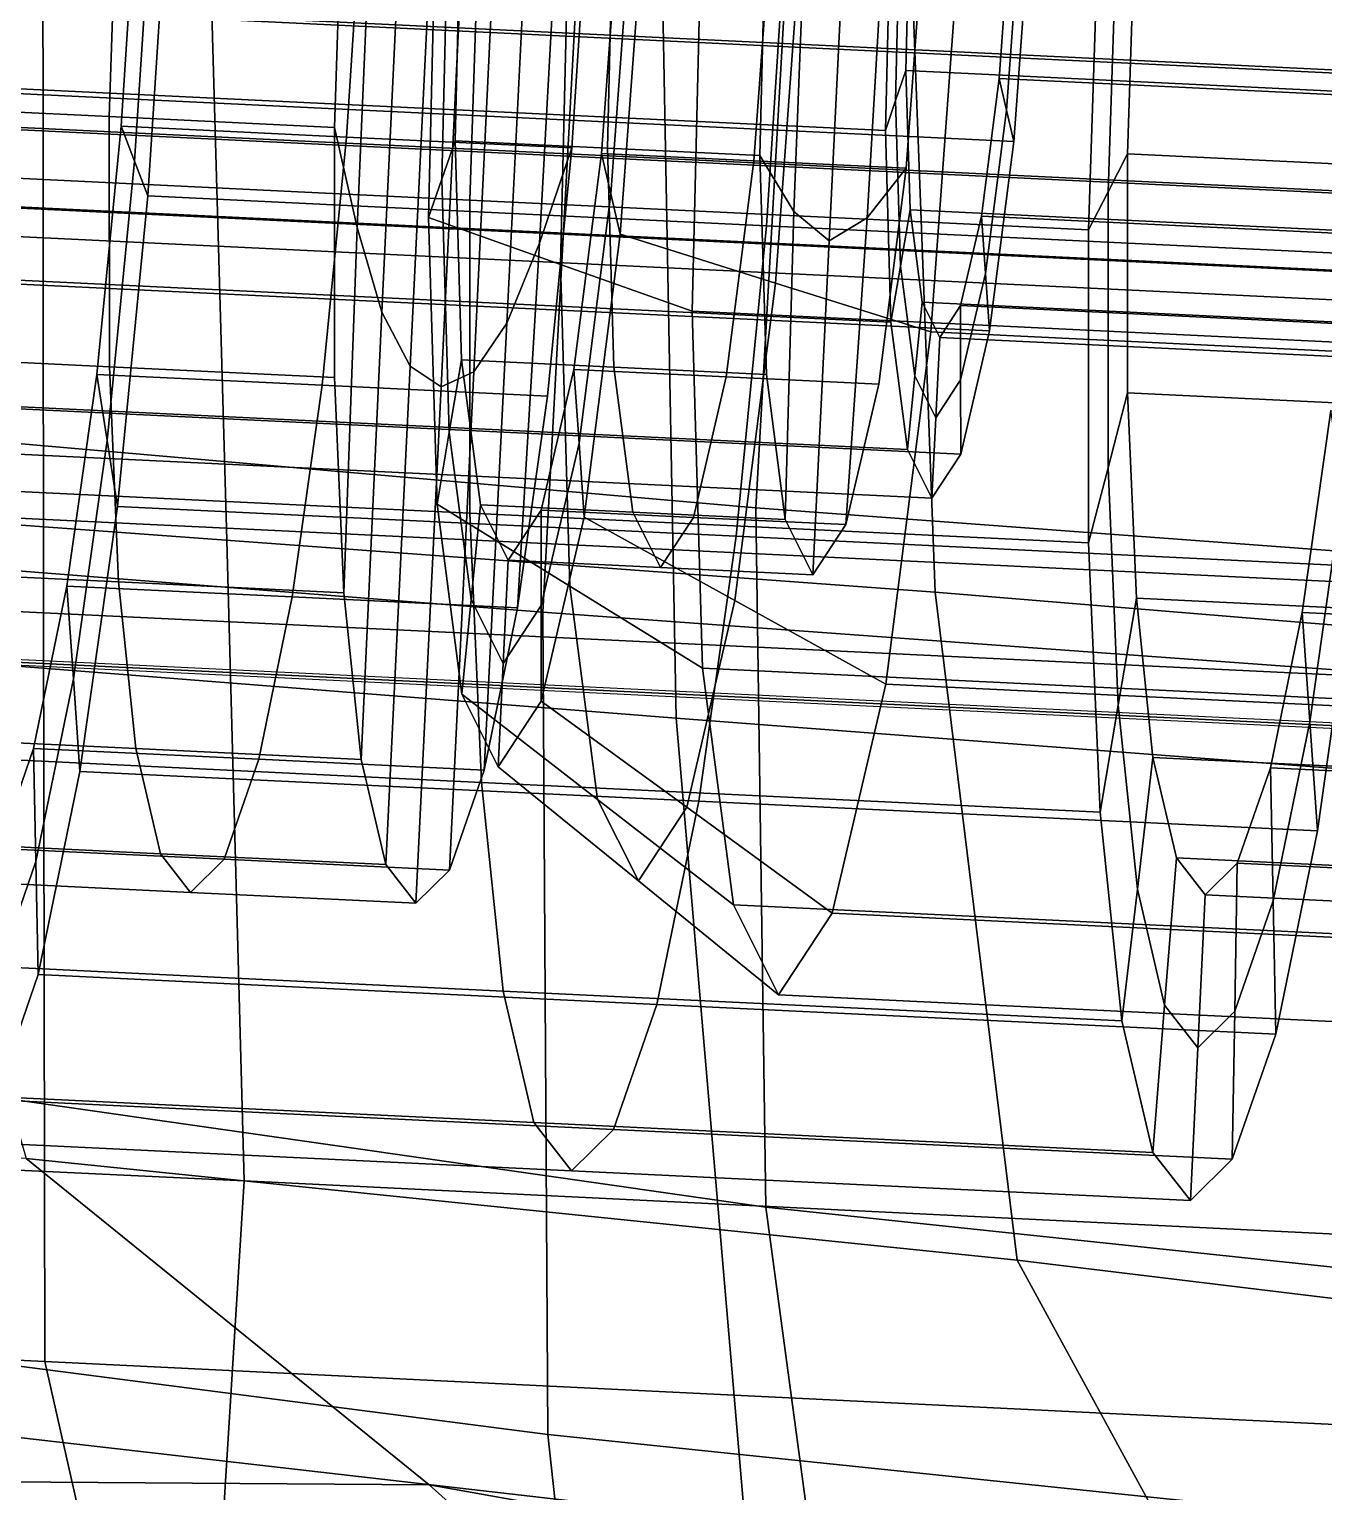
# Model space of a CAD drawing. Extents: x -1.38 to 1.31, y -1.39 to 1.48.
# Drawn here: x -0.67574 to -0.636, y 0.00749 to 0.0524 of the extents above; entities that cross this region are included whole.
import ezdxf

# ---------------------------------------------------------------- set-up
doc = ezdxf.new("R2010")
doc.units = 0

msp = doc.modelspace()

# ---------------------------------------------------------------- linework, layer by layer
for points in [[(-0.521162, 0.062839, 1.284117), (-0.654152, 0.069242, 1.268135), (-0.655087, 0.056517, 1.270818), (-0.522097, 0.050114, 1.2868)], [(-0.513837, 0.062205, 1.222911), (-0.514144, 0.049426, 1.220343), (-0.647134, 0.055829, 1.204361), (-0.646828, 0.068608, 1.206929)], [(-0.623214, 0.050548, 1.25126), (-0.736639, 0.05601, 1.23763), (-0.736535, 0.060336, 1.238499), (-0.62311, 0.054875, 1.25213)], [(-0.675307, 0.034481, 1.290919), (-0.67532, 0.057636, 1.300308), (-0.733413, 0.060433, 1.293327), (-0.7334, 0.037278, 1.283938)], [(-0.620734, 0.050334, 1.230537), (-0.620417, 0.054642, 1.229629), (-0.733842, 0.060103, 1.215998), (-0.734159, 0.055795, 1.216907)], [(-0.66969, 0.037077, 1.248492), (-0.727397, 0.039856, 1.241557), (-0.727964, 0.059991, 1.254338), (-0.670257, 0.057212, 1.261273)], [(-0.705092, 0.038047, 1.43531), (-0.659978, 0.034504, 1.452098), (-0.658723, 0.057526, 1.454521), (-0.704732, 0.059687, 1.437169)], [(-0.695718, 0.041388, 1.417564), (-0.695497, 0.059157, 1.419265), (-0.652327, 0.057128, 1.435426), (-0.653433, 0.037706, 1.433139)], [(-0.655886, 0.031247, 1.106257), (-0.697757, 0.03455, 1.110332), (-0.700183, 0.057978, 1.108663), (-0.656346, 0.055824, 1.104347)], [(-0.693477, 0.051413, 1.249028), (-0.649461, 0.049293, 1.254318), (-0.649296, 0.056166, 1.255699), (-0.693312, 0.058286, 1.250409)], [(-0.662218, 0.047154, 1.398366), (-0.661882, 0.057431, 1.399687), (-0.680877, 0.058346, 1.397404), (-0.681213, 0.048069, 1.396084)], [(-0.673283, 0.049718, 1.389259), (-0.680198, 0.050051, 1.388428), (-0.679929, 0.058264, 1.389483), (-0.673015, 0.057931, 1.390314)], [(-0.673283, 0.049718, 1.389259), (-0.673015, 0.057931, 1.390314), (-0.6661, 0.057598, 1.391145), (-0.666369, 0.049385, 1.390089)], [(-0.689537, 0.051072, 1.21611), (-0.689034, 0.057916, 1.214667), (-0.645019, 0.055796, 1.219956), (-0.645521, 0.048953, 1.221399)], [(-0.675307, 0.034481, 1.290919), (-0.617214, 0.031684, 1.2979), (-0.617227, 0.054838, 1.307289), (-0.67532, 0.057636, 1.300308)], [(-0.672508, 0.048351, 1.323756), (-0.672915, 0.049421, 1.327575), (-0.672385, 0.057611, 1.326446), (-0.671911, 0.05757, 1.322485)], [(-0.666001, 0.049088, 1.328406), (-0.665471, 0.057278, 1.327277), (-0.672385, 0.057611, 1.326446), (-0.672915, 0.049421, 1.327575)], [(-0.672508, 0.048351, 1.323756), (-0.671911, 0.05757, 1.322485), (-0.671437, 0.057529, 1.318524), (-0.672101, 0.047281, 1.319938)], [(-0.653105, 0.046366, 1.322221), (-0.672101, 0.047281, 1.319938), (-0.671437, 0.057529, 1.318524), (-0.652442, 0.056614, 1.320807)], [(-0.66567, 0.04631, 1.383043), (-0.666369, 0.049385, 1.390089), (-0.6661, 0.057598, 1.391145), (-0.66519, 0.057519, 1.383538)], [(-0.66567, 0.04631, 1.383043), (-0.66519, 0.057519, 1.383538), (-0.664263, 0.057439, 1.375795), (-0.664915, 0.043708, 1.375721)], [(-0.615541, 0.031267, 1.462981), (-0.614244, 0.05541, 1.465613), (-0.658723, 0.057526, 1.454521), (-0.659978, 0.034504, 1.452098)], [(-0.647936, 0.035112, 1.126032), (-0.6487, 0.055543, 1.124343), (-0.683965, 0.057286, 1.130227), (-0.681573, 0.037583, 1.131649)], [(-0.66969, 0.037077, 1.248492), (-0.670257, 0.057212, 1.261273), (-0.61255, 0.054434, 1.268208), (-0.611984, 0.034299, 1.255426)], [(-0.666001, 0.049088, 1.328406), (-0.659086, 0.048755, 1.329237), (-0.658556, 0.056945, 1.328108), (-0.665471, 0.057278, 1.327277)], [(-0.664049, 0.042052, 1.367848), (-0.664915, 0.043708, 1.375721), (-0.664263, 0.057439, 1.375795), (-0.663304, 0.057356, 1.367779)], [(-0.664049, 0.042052, 1.367848), (-0.663304, 0.057356, 1.367779), (-0.662328, 0.057272, 1.359626), (-0.6631, 0.041418, 1.359698)], [(-0.662098, 0.041883, 1.351543), (-0.6631, 0.041418, 1.359698), (-0.662328, 0.057272, 1.359626), (-0.661352, 0.057187, 1.351474)], [(-0.662218, 0.047154, 1.398366), (-0.643222, 0.04624, 1.400649), (-0.642886, 0.056517, 1.40197), (-0.661882, 0.057431, 1.399687)], [(-0.662098, 0.041883, 1.351543), (-0.661352, 0.057187, 1.351474), (-0.660393, 0.057104, 1.343457), (-0.661078, 0.043376, 1.343656)], [(-0.660077, 0.045826, 1.336311), (-0.661078, 0.043376, 1.343656), (-0.660393, 0.057104, 1.343457), (-0.659466, 0.057024, 1.335714)], [(-0.611036, 0.03455, 1.443447), (-0.653433, 0.037706, 1.433139), (-0.652327, 0.057128, 1.435426), (-0.609884, 0.055109, 1.445946)], [(-0.663075, 0.047794, 1.258235), (-0.663481, 0.046614, 1.261145), (-0.663235, 0.056879, 1.263207), (-0.662858, 0.056846, 1.260053)], [(-0.659438, 0.045176, 1.264698), (-0.659161, 0.056698, 1.267013), (-0.663235, 0.056879, 1.263207), (-0.663481, 0.046614, 1.261145)], [(-0.663075, 0.047794, 1.258235), (-0.662858, 0.056846, 1.260053), (-0.66248, 0.056814, 1.256899), (-0.662668, 0.048975, 1.255324)], [(-0.65799, 0.048749, 1.255887), (-0.662668, 0.048975, 1.255324), (-0.66248, 0.056814, 1.256899), (-0.657802, 0.056588, 1.257462)], [(-0.660077, 0.045826, 1.336311), (-0.659466, 0.057024, 1.335714), (-0.658556, 0.056945, 1.328108), (-0.659086, 0.048755, 1.329237)], [(-0.659438, 0.045176, 1.264698), (-0.655394, 0.043738, 1.26825), (-0.655087, 0.056517, 1.270818), (-0.659161, 0.056698, 1.267013)], [(-0.65799, 0.048749, 1.255887), (-0.657802, 0.056588, 1.257462), (-0.653123, 0.056363, 1.258024), (-0.653311, 0.048524, 1.256449)], [(-0.653105, 0.046366, 1.322221), (-0.652442, 0.056614, 1.320807), (-0.633446, 0.0557, 1.32309), (-0.63411, 0.045451, 1.324503)], [(-0.653497, 0.048361, 1.218342), (-0.652923, 0.056166, 1.216696), (-0.657602, 0.056392, 1.216133), (-0.658175, 0.048586, 1.217779)], [(-0.657887, 0.047346, 1.21488), (-0.658175, 0.048586, 1.217779), (-0.657602, 0.056392, 1.216133), (-0.657224, 0.056359, 1.21298)], [(-0.657887, 0.047346, 1.21488), (-0.657224, 0.056359, 1.21298), (-0.656847, 0.056326, 1.209826), (-0.657598, 0.046105, 1.211981)], [(-0.652833, 0.044604, 1.209513), (-0.657598, 0.046105, 1.211981), (-0.656847, 0.056326, 1.209826), (-0.65199, 0.056077, 1.207094)], [(-0.522404, 0.037335, 1.284232), (-0.522097, 0.050114, 1.2868), (-0.655087, 0.056517, 1.270818), (-0.655394, 0.043738, 1.26825)], [(-0.653497, 0.048361, 1.218342), (-0.648818, 0.048135, 1.218904), (-0.648244, 0.055941, 1.217258), (-0.652923, 0.056166, 1.216696)], [(-0.652267, 0.046807, 1.24707), (-0.653311, 0.048524, 1.256449), (-0.653123, 0.056363, 1.258024), (-0.651903, 0.056258, 1.247833)], [(-0.652267, 0.046807, 1.24707), (-0.651903, 0.056258, 1.247833), (-0.650684, 0.056152, 1.237641), (-0.651183, 0.0459, 1.237687)], [(-0.65002, 0.046613, 1.228297), (-0.651183, 0.0459, 1.237687), (-0.650684, 0.056152, 1.237641), (-0.649464, 0.056047, 1.227449)], [(-0.649145, 0.050211, 1.252055), (-0.649002, 0.056141, 1.253246), (-0.649296, 0.056166, 1.255699), (-0.649461, 0.049293, 1.254318)], [(-0.649145, 0.050211, 1.252055), (-0.648829, 0.051129, 1.249792), (-0.648709, 0.056116, 1.250794), (-0.649002, 0.056141, 1.253246)], [(-0.642624, 0.047408, 1.396138), (-0.642328, 0.056468, 1.397302), (-0.642886, 0.056517, 1.40197), (-0.643222, 0.04624, 1.400649)], [(-0.642624, 0.047408, 1.396138), (-0.642026, 0.048576, 1.391627), (-0.641769, 0.05642, 1.392635), (-0.642328, 0.056468, 1.397302)], [(-0.612903, 0.047173, 1.395126), (-0.612646, 0.055018, 1.396134), (-0.641769, 0.05642, 1.392635), (-0.642026, 0.048576, 1.391627)], [(-0.623214, 0.050548, 1.25126), (-0.623105, 0.046838, 1.248871), (-0.736531, 0.052299, 1.23524), (-0.736639, 0.05601, 1.23763)], [(-0.620734, 0.050334, 1.230537), (-0.734159, 0.055795, 1.216907), (-0.734626, 0.052135, 1.219329), (-0.621201, 0.046674, 1.23296)], [(-0.655886, 0.031247, 1.106257), (-0.656346, 0.055824, 1.104347), (-0.613665, 0.053735, 1.101856), (-0.614692, 0.028106, 1.103964)], [(-0.652833, 0.044604, 1.209513), (-0.65199, 0.056077, 1.207094), (-0.647134, 0.055829, 1.204361), (-0.648069, 0.043104, 1.207044)], [(-0.65002, 0.046613, 1.228297), (-0.649464, 0.056047, 1.227449), (-0.648244, 0.055941, 1.217258), (-0.648818, 0.048135, 1.218904)], [(-0.579265, 0.04778, 1.258151), (-0.579146, 0.052766, 1.259153), (-0.648709, 0.056116, 1.250794), (-0.648829, 0.051129, 1.249792)], [(-0.515079, 0.036701, 1.223026), (-0.648069, 0.043104, 1.207044), (-0.647134, 0.055829, 1.204361), (-0.514144, 0.049426, 1.220343)], [(-0.576407, 0.047532, 1.234268), (-0.64597, 0.050882, 1.225909), (-0.645606, 0.055847, 1.224862), (-0.576042, 0.052498, 1.233221)], [(-0.645746, 0.049917, 1.223654), (-0.645312, 0.055822, 1.222409), (-0.645606, 0.055847, 1.224862), (-0.64597, 0.050882, 1.225909)], [(-0.645746, 0.049917, 1.223654), (-0.645521, 0.048953, 1.221399), (-0.645019, 0.055796, 1.219956), (-0.645312, 0.055822, 1.222409)], [(-0.647936, 0.035112, 1.126032), (-0.610711, 0.032041, 1.124141), (-0.610102, 0.053654, 1.122247), (-0.6487, 0.055543, 1.124343)], [(-0.622784, 0.04438, 1.245218), (-0.73621, 0.049841, 1.231588), (-0.736531, 0.052299, 1.23524), (-0.623105, 0.046838, 1.248871)], [(-0.621757, 0.044291, 1.236634), (-0.621201, 0.046674, 1.23296), (-0.734626, 0.052135, 1.219329), (-0.735183, 0.049752, 1.223004)], [(-0.693477, 0.051413, 1.249028), (-0.693304, 0.045519, 1.245232), (-0.649289, 0.0434, 1.250522), (-0.649461, 0.049293, 1.254318)], [(-0.689537, 0.051072, 1.21611), (-0.645521, 0.048953, 1.221399), (-0.646264, 0.043138, 1.225248), (-0.69028, 0.045257, 1.219959)], [(-0.649145, 0.050211, 1.252055), (-0.648996, 0.045126, 1.24878), (-0.648704, 0.046853, 1.247038), (-0.648829, 0.051129, 1.249792)], [(-0.579265, 0.04778, 1.258151), (-0.648829, 0.051129, 1.249792), (-0.648704, 0.046853, 1.247038), (-0.57914, 0.043504, 1.255397)], [(-0.576407, 0.047532, 1.234268), (-0.576946, 0.043314, 1.237061), (-0.646509, 0.046663, 1.228701), (-0.64597, 0.050882, 1.225909)], [(-0.645746, 0.049917, 1.223654), (-0.64597, 0.050882, 1.225909), (-0.646509, 0.046663, 1.228701), (-0.646387, 0.044901, 1.226975)], [(-0.673283, 0.049718, 1.389259), (-0.673281, 0.042034, 1.386163), (-0.680196, 0.042367, 1.385332), (-0.680198, 0.050051, 1.388428)], [(-0.649145, 0.050211, 1.252055), (-0.649461, 0.049293, 1.254318), (-0.649289, 0.0434, 1.250522), (-0.648996, 0.045126, 1.24878)], [(-0.645746, 0.049917, 1.223654), (-0.646387, 0.044901, 1.226975), (-0.646264, 0.043138, 1.225248), (-0.645521, 0.048953, 1.221399)], [(-0.622784, 0.04438, 1.245218), (-0.622314, 0.043441, 1.240931), (-0.73574, 0.048902, 1.2273), (-0.73621, 0.049841, 1.231588)], [(-0.621757, 0.044291, 1.236634), (-0.735183, 0.049752, 1.223004), (-0.73574, 0.048902, 1.2273), (-0.622314, 0.043441, 1.240931)], [(-0.672508, 0.048351, 1.323756), (-0.673349, 0.039774, 1.327319), (-0.673663, 0.041801, 1.33074), (-0.672915, 0.049421, 1.327575)], [(-0.666001, 0.049088, 1.328406), (-0.672915, 0.049421, 1.327575), (-0.673663, 0.041801, 1.33074), (-0.666748, 0.041468, 1.331571)], [(-0.673283, 0.049718, 1.389259), (-0.666369, 0.049385, 1.390089), (-0.666367, 0.041701, 1.386994), (-0.673281, 0.042034, 1.386163)], [(-0.666001, 0.049088, 1.328406), (-0.666748, 0.041468, 1.331571), (-0.659833, 0.041135, 1.332402), (-0.659086, 0.048755, 1.329237)], [(-0.66567, 0.04631, 1.383043), (-0.666085, 0.035095, 1.382001), (-0.666367, 0.041701, 1.386994), (-0.666369, 0.049385, 1.390089)], [(-0.663075, 0.047794, 1.258235), (-0.662668, 0.048975, 1.255324), (-0.662472, 0.042253, 1.250995), (-0.662848, 0.040032, 1.253235)], [(-0.65799, 0.048749, 1.255887), (-0.657793, 0.042027, 1.251557), (-0.662472, 0.042253, 1.250995), (-0.662668, 0.048975, 1.255324)], [(-0.660077, 0.045826, 1.336311), (-0.659086, 0.048755, 1.329237), (-0.659833, 0.041135, 1.332402), (-0.660754, 0.034634, 1.337454)], [(-0.653497, 0.048361, 1.218342), (-0.658175, 0.048586, 1.217779), (-0.659022, 0.041954, 1.222169), (-0.654343, 0.041729, 1.222731)], [(-0.657887, 0.047346, 1.21488), (-0.658864, 0.039688, 1.219949), (-0.659022, 0.041954, 1.222169), (-0.658175, 0.048586, 1.217779)], [(-0.65799, 0.048749, 1.255887), (-0.653311, 0.048524, 1.256449), (-0.653114, 0.041802, 1.25212), (-0.657793, 0.042027, 1.251557)], [(-0.652267, 0.046807, 1.24707), (-0.652534, 0.037348, 1.245502), (-0.653114, 0.041802, 1.25212), (-0.653311, 0.048524, 1.256449)], [(-0.642624, 0.047408, 1.396138), (-0.642622, 0.03893, 1.392723), (-0.642024, 0.041236, 1.38867), (-0.642026, 0.048576, 1.391627)], [(-0.612903, 0.047173, 1.395126), (-0.642026, 0.048576, 1.391627), (-0.642024, 0.041236, 1.38867), (-0.612901, 0.039834, 1.39217)], [(-0.662218, 0.047154, 1.398366), (-0.681213, 0.048069, 1.396084), (-0.681211, 0.038453, 1.39221), (-0.662215, 0.037539, 1.394493)], [(-0.672508, 0.048351, 1.323756), (-0.672101, 0.047281, 1.319938), (-0.673036, 0.037746, 1.323898), (-0.673349, 0.039774, 1.327319)], [(-0.653497, 0.048361, 1.218342), (-0.654343, 0.041729, 1.222731), (-0.649665, 0.041504, 1.223294), (-0.648818, 0.048135, 1.218904)], [(-0.65002, 0.046613, 1.228297), (-0.648818, 0.048135, 1.218904), (-0.649665, 0.041504, 1.223294), (-0.650672, 0.037187, 1.229951)], [(-0.663075, 0.047794, 1.258235), (-0.662848, 0.040032, 1.253235), (-0.663224, 0.037812, 1.255476), (-0.663481, 0.046614, 1.261145)], [(-0.653105, 0.046366, 1.322221), (-0.65404, 0.036831, 1.326181), (-0.673036, 0.037746, 1.323898), (-0.672101, 0.047281, 1.319938)], [(-0.662218, 0.047154, 1.398366), (-0.662215, 0.037539, 1.394493), (-0.64322, 0.036624, 1.396775), (-0.643222, 0.04624, 1.400649)], [(-0.657887, 0.047346, 1.21488), (-0.657598, 0.046105, 1.211981), (-0.658707, 0.037421, 1.217729), (-0.658864, 0.039688, 1.219949)], [(-0.642624, 0.047408, 1.396138), (-0.643222, 0.04624, 1.400649), (-0.64322, 0.036624, 1.396775), (-0.642622, 0.03893, 1.392723)], [(-0.652267, 0.046807, 1.24707), (-0.651183, 0.0459, 1.237687), (-0.651682, 0.035647, 1.237734), (-0.652534, 0.037348, 1.245502)], [(-0.648557, 0.041757, 1.243774), (-0.648334, 0.04402, 1.242828), (-0.648704, 0.046853, 1.247038), (-0.648996, 0.045126, 1.24878)], [(-0.578771, 0.04067, 1.251188), (-0.57914, 0.043504, 1.255397), (-0.648704, 0.046853, 1.247038), (-0.648334, 0.04402, 1.242828)], [(-0.66567, 0.04631, 1.383043), (-0.664915, 0.043708, 1.375721), (-0.665551, 0.029976, 1.37551), (-0.666085, 0.035095, 1.382001)], [(-0.659438, 0.045176, 1.264698), (-0.663481, 0.046614, 1.261145), (-0.663224, 0.037812, 1.255476), (-0.659149, 0.035296, 1.258334)], [(-0.653105, 0.046366, 1.322221), (-0.63411, 0.045451, 1.324503), (-0.635045, 0.035917, 1.328464), (-0.65404, 0.036831, 1.326181)], [(-0.65002, 0.046613, 1.228297), (-0.650672, 0.037187, 1.229951), (-0.651682, 0.035647, 1.237734), (-0.651183, 0.0459, 1.237687)], [(-0.577587, 0.040568, 1.241295), (-0.64715, 0.043917, 1.232936), (-0.646509, 0.046663, 1.228701), (-0.576946, 0.043314, 1.237061)], [(-0.647149, 0.041635, 1.23201), (-0.646387, 0.044901, 1.226975), (-0.646509, 0.046663, 1.228701), (-0.64715, 0.043917, 1.232936)], [(-0.660077, 0.045826, 1.336311), (-0.660754, 0.034634, 1.337454), (-0.661779, 0.029649, 1.343991), (-0.661078, 0.043376, 1.343656)], [(-0.652833, 0.044604, 1.209513), (-0.654078, 0.034857, 1.215965), (-0.658707, 0.037421, 1.217729), (-0.657598, 0.046105, 1.211981)], [(-0.692795, 0.041613, 1.239431), (-0.648779, 0.039494, 1.24472), (-0.649289, 0.0434, 1.250522), (-0.693304, 0.045519, 1.245232)], [(-0.691163, 0.041472, 1.225795), (-0.69028, 0.045257, 1.219959), (-0.646264, 0.043138, 1.225248), (-0.647148, 0.039353, 1.231085)], [(-0.659438, 0.045176, 1.264698), (-0.659149, 0.035296, 1.258334), (-0.655074, 0.032779, 1.261193), (-0.655394, 0.043738, 1.26825)], [(-0.648557, 0.041757, 1.243774), (-0.648996, 0.045126, 1.24878), (-0.649289, 0.0434, 1.250522), (-0.648779, 0.039494, 1.24472)], [(-0.652833, 0.044604, 1.209513), (-0.648069, 0.043104, 1.207044), (-0.64945, 0.032293, 1.214201), (-0.654078, 0.034857, 1.215965)], [(-0.647149, 0.041635, 1.23201), (-0.647148, 0.039353, 1.231085), (-0.646264, 0.043138, 1.225248), (-0.646387, 0.044901, 1.226975)], [(-0.648557, 0.041757, 1.243774), (-0.647912, 0.04047, 1.237898), (-0.647792, 0.042938, 1.237887), (-0.648334, 0.04402, 1.242828)], [(-0.578771, 0.04067, 1.251188), (-0.648334, 0.04402, 1.242828), (-0.647792, 0.042938, 1.237887), (-0.578229, 0.039589, 1.246246)], [(-0.664049, 0.042052, 1.367848), (-0.664794, 0.026748, 1.367918), (-0.665551, 0.029976, 1.37551), (-0.664915, 0.043708, 1.375721)], [(-0.522404, 0.037335, 1.284232), (-0.655394, 0.043738, 1.26825), (-0.655074, 0.032779, 1.261193), (-0.522083, 0.026376, 1.277174)], [(-0.647149, 0.041635, 1.23201), (-0.64715, 0.043917, 1.232936), (-0.647792, 0.042938, 1.237887), (-0.647912, 0.04047, 1.237898)], [(-0.577587, 0.040568, 1.241295), (-0.578229, 0.039589, 1.246246), (-0.647792, 0.042938, 1.237887), (-0.64715, 0.043917, 1.232936)], [(-0.662098, 0.041883, 1.351543), (-0.661078, 0.043376, 1.343656), (-0.661779, 0.029649, 1.343991), (-0.662843, 0.026579, 1.351612)], [(-0.515079, 0.036701, 1.223026), (-0.516459, 0.02589, 1.230183), (-0.64945, 0.032293, 1.214201), (-0.648069, 0.043104, 1.207044)], [(-0.672999, 0.035428, 1.38117), (-0.679914, 0.035761, 1.380339), (-0.680196, 0.042367, 1.385332), (-0.673281, 0.042034, 1.386163)], [(-0.662177, 0.034889, 1.245594), (-0.662848, 0.040032, 1.253235), (-0.662472, 0.042253, 1.250995), (-0.661891, 0.037798, 1.244378)], [(-0.657212, 0.037573, 1.24494), (-0.661891, 0.037798, 1.244378), (-0.662472, 0.042253, 1.250995), (-0.657793, 0.042027, 1.251557)], [(-0.674385, 0.032455, 1.333006), (-0.674583, 0.0353, 1.335792), (-0.673663, 0.041801, 1.33074), (-0.673349, 0.039774, 1.327319)], [(-0.667668, 0.034967, 1.336623), (-0.666748, 0.041468, 1.331571), (-0.673663, 0.041801, 1.33074), (-0.674583, 0.0353, 1.335792)], [(-0.672999, 0.035428, 1.38117), (-0.673281, 0.042034, 1.386163), (-0.666367, 0.041701, 1.386994), (-0.666085, 0.035095, 1.382001)], [(-0.664049, 0.042052, 1.367848), (-0.6631, 0.041418, 1.359698), (-0.663872, 0.025565, 1.35977), (-0.664794, 0.026748, 1.367918)], [(-0.662098, 0.041883, 1.351543), (-0.662843, 0.026579, 1.351612), (-0.663872, 0.025565, 1.35977), (-0.6631, 0.041418, 1.359698)], [(-0.655351, 0.037412, 1.229388), (-0.654343, 0.041729, 1.222731), (-0.659022, 0.041954, 1.222169), (-0.66003, 0.037637, 1.228826)], [(-0.660028, 0.034703, 1.227636), (-0.66003, 0.037637, 1.228826), (-0.659022, 0.041954, 1.222169), (-0.658864, 0.039688, 1.219949)], [(-0.657212, 0.037573, 1.24494), (-0.657793, 0.042027, 1.251557), (-0.653114, 0.041802, 1.25212), (-0.652534, 0.037348, 1.245502)], [(-0.695718, 0.041388, 1.417564), (-0.653433, 0.037706, 1.433139), (-0.653128, 0.01623, 1.426115), (-0.692266, 0.021827, 1.411499)], [(-0.692795, 0.041613, 1.239431), (-0.692048, 0.040122, 1.23262), (-0.648033, 0.038003, 1.237909), (-0.648779, 0.039494, 1.24472)], [(-0.691163, 0.041472, 1.225795), (-0.647148, 0.039353, 1.231085), (-0.648033, 0.038003, 1.237909), (-0.692048, 0.040122, 1.23262)], [(-0.667668, 0.034967, 1.336623), (-0.660754, 0.034634, 1.337454), (-0.659833, 0.041135, 1.332402), (-0.666748, 0.041468, 1.331571)], [(-0.655351, 0.037412, 1.229388), (-0.650672, 0.037187, 1.229951), (-0.649665, 0.041504, 1.223294), (-0.654343, 0.041729, 1.222731)], [(-0.648557, 0.041757, 1.243774), (-0.648779, 0.039494, 1.24472), (-0.648033, 0.038003, 1.237909), (-0.647912, 0.04047, 1.237898)], [(-0.647149, 0.041635, 1.23201), (-0.647912, 0.04047, 1.237898), (-0.648033, 0.038003, 1.237909), (-0.647148, 0.039353, 1.231085)], [(-0.642311, 0.031643, 1.387215), (-0.641754, 0.034927, 1.383901), (-0.642024, 0.041236, 1.38867), (-0.642622, 0.03893, 1.392723)], [(-0.612632, 0.033525, 1.387401), (-0.612901, 0.039834, 1.39217), (-0.642024, 0.041236, 1.38867), (-0.641754, 0.034927, 1.383901)], [(-0.636429, 0.031134, 1.338069), (-0.635414, 0.038306, 1.332495), (-0.635783, 0.040696, 1.336527), (-0.636662, 0.034486, 1.341352)], [(-0.60754, 0.033084, 1.344852), (-0.636662, 0.034486, 1.341352), (-0.635783, 0.040696, 1.336527), (-0.606661, 0.039294, 1.340027)], [(-0.662177, 0.034889, 1.245594), (-0.662463, 0.031979, 1.246811), (-0.663224, 0.037812, 1.255476), (-0.662848, 0.040032, 1.253235)], [(-0.66969, 0.037077, 1.248492), (-0.669142, 0.017038, 1.235874), (-0.726708, 0.01975, 1.22886), (-0.727397, 0.039856, 1.241557)], [(-0.674385, 0.032455, 1.333006), (-0.673349, 0.039774, 1.327319), (-0.673036, 0.037746, 1.323898), (-0.674187, 0.029611, 1.33022)], [(-0.660028, 0.034703, 1.227636), (-0.658864, 0.039688, 1.219949), (-0.658707, 0.037421, 1.217729), (-0.660026, 0.031768, 1.226446)], [(-0.642311, 0.031643, 1.387215), (-0.642622, 0.03893, 1.392723), (-0.64322, 0.036624, 1.396775), (-0.642867, 0.028359, 1.390528)], [(-0.661862, 0.029273, 1.388245), (-0.662215, 0.037539, 1.394493), (-0.681211, 0.038453, 1.39221), (-0.680858, 0.030188, 1.385963)], [(-0.636429, 0.031134, 1.338069), (-0.636196, 0.027781, 1.334785), (-0.635045, 0.035917, 1.328464), (-0.635414, 0.038306, 1.332495)], [(-0.705092, 0.038047, 1.43531), (-0.701788, 0.014679, 1.430198), (-0.659824, 0.00925, 1.444694), (-0.659978, 0.034504, 1.452098)], [(-0.655191, 0.028696, 1.332503), (-0.674187, 0.029611, 1.33022), (-0.673036, 0.037746, 1.323898), (-0.65404, 0.036831, 1.326181)], [(-0.658295, 0.028748, 1.248608), (-0.659149, 0.035296, 1.258334), (-0.663224, 0.037812, 1.255476), (-0.662463, 0.031979, 1.246811)], [(-0.662177, 0.034889, 1.245594), (-0.661891, 0.037798, 1.244378), (-0.661039, 0.036098, 1.236609), (-0.661194, 0.032925, 1.236624)], [(-0.657212, 0.037573, 1.24494), (-0.656361, 0.035872, 1.237172), (-0.661039, 0.036098, 1.236609), (-0.661891, 0.037798, 1.244378)], [(-0.675307, 0.034481, 1.290919), (-0.7334, 0.037278, 1.283938), (-0.732884, 0.014267, 1.274437), (-0.675264, 0.011496, 1.281358)], [(-0.647936, 0.035112, 1.126032), (-0.681573, 0.037583, 1.131649), (-0.675839, 0.017723, 1.134405), (-0.645419, 0.014603, 1.129318)], [(-0.661862, 0.029273, 1.388245), (-0.642867, 0.028359, 1.390528), (-0.64322, 0.036624, 1.396775), (-0.662215, 0.037539, 1.394493)], [(-0.660028, 0.034703, 1.227636), (-0.661194, 0.032925, 1.236624), (-0.661039, 0.036098, 1.236609), (-0.66003, 0.037637, 1.228826)], [(-0.655351, 0.037412, 1.229388), (-0.66003, 0.037637, 1.228826), (-0.661039, 0.036098, 1.236609), (-0.656361, 0.035872, 1.237172)], [(-0.655559, 0.028512, 1.22575), (-0.660026, 0.031768, 1.226446), (-0.658707, 0.037421, 1.217729), (-0.654078, 0.034857, 1.215965)], [(-0.657212, 0.037573, 1.24494), (-0.652534, 0.037348, 1.245502), (-0.651682, 0.035647, 1.237734), (-0.656361, 0.035872, 1.237172)], [(-0.655351, 0.037412, 1.229388), (-0.656361, 0.035872, 1.237172), (-0.651682, 0.035647, 1.237734), (-0.650672, 0.037187, 1.229951)], [(-0.611036, 0.03455, 1.443447), (-0.611612, 0.011839, 1.435964), (-0.653128, 0.01623, 1.426115), (-0.653433, 0.037706, 1.433139)], [(-0.66969, 0.037077, 1.248492), (-0.611984, 0.034299, 1.255426), (-0.61195, 0.014241, 1.242478), (-0.669142, 0.017038, 1.235874)], [(-0.655191, 0.028696, 1.332503), (-0.65404, 0.036831, 1.326181), (-0.635045, 0.035917, 1.328464), (-0.636196, 0.027781, 1.334785)], [(-0.572076, 0.027952, 1.319445), (-0.574202, 0.028136, 1.337213), (-0.730152, 0.035644, 1.318472), (-0.728026, 0.03546, 1.300704)], [(-0.672999, 0.035428, 1.38117), (-0.672466, 0.030309, 1.374679), (-0.67938, 0.030641, 1.373848), (-0.679914, 0.035761, 1.380339)], [(-0.572076, 0.027952, 1.319445), (-0.728026, 0.03546, 1.300704), (-0.725899, 0.035276, 1.282937), (-0.56995, 0.027768, 1.301678)], [(-0.674385, 0.032455, 1.333006), (-0.675539, 0.026844, 1.340365), (-0.675608, 0.030315, 1.34233), (-0.674583, 0.0353, 1.335792)], [(-0.667668, 0.034967, 1.336623), (-0.674583, 0.0353, 1.335792), (-0.675608, 0.030315, 1.34233), (-0.668694, 0.029982, 1.34316)], [(-0.672999, 0.035428, 1.38117), (-0.666085, 0.035095, 1.382001), (-0.665551, 0.029976, 1.37551), (-0.672466, 0.030309, 1.374679)], [(-0.658295, 0.028748, 1.248608), (-0.654127, 0.025518, 1.250405), (-0.655074, 0.032779, 1.261193), (-0.659149, 0.035296, 1.258334)], [(-0.647936, 0.035112, 1.126032), (-0.645419, 0.014603, 1.129318), (-0.610876, 0.010416, 1.12783), (-0.610711, 0.032041, 1.124141)], [(-0.667668, 0.034967, 1.336623), (-0.668694, 0.029982, 1.34316), (-0.661779, 0.029649, 1.343991), (-0.660754, 0.034634, 1.337454)], [(-0.662177, 0.034889, 1.245594), (-0.661194, 0.032925, 1.236624), (-0.661348, 0.029752, 1.236638), (-0.662463, 0.031979, 1.246811)], [(-0.660028, 0.034703, 1.227636), (-0.660026, 0.031768, 1.226446), (-0.661348, 0.029752, 1.236638), (-0.661194, 0.032925, 1.236624)], [(-0.655559, 0.028512, 1.22575), (-0.654078, 0.034857, 1.215965), (-0.64945, 0.032293, 1.214201), (-0.651093, 0.025255, 1.225053)], [(-0.642311, 0.031643, 1.387215), (-0.641722, 0.025994, 1.380053), (-0.641245, 0.030037, 1.377701), (-0.641754, 0.034927, 1.383901)], [(-0.612632, 0.033525, 1.387401), (-0.641754, 0.034927, 1.383901), (-0.641245, 0.030037, 1.377701), (-0.612122, 0.028634, 1.381201)], [(-0.655886, 0.031247, 1.106257), (-0.653774, 0.006597, 1.109967), (-0.691772, 0.010955, 1.113565), (-0.697757, 0.03455, 1.110332)], [(-0.675307, 0.034481, 1.290919), (-0.675264, 0.011496, 1.281358), (-0.616381, 0.008617, 1.288467), (-0.617214, 0.031684, 1.2979)], [(-0.615541, 0.031267, 1.462981), (-0.659978, 0.034504, 1.452098), (-0.659824, 0.00925, 1.444694), (-0.616221, 0.004713, 1.454662)], [(-0.636429, 0.031134, 1.338069), (-0.636662, 0.034486, 1.341352), (-0.637642, 0.029725, 1.347596), (-0.63756, 0.025634, 1.345281)], [(-0.60754, 0.033084, 1.344852), (-0.608519, 0.028323, 1.351096), (-0.637642, 0.029725, 1.347596), (-0.636662, 0.034486, 1.341352)], [(-0.674385, 0.032455, 1.333006), (-0.674187, 0.029611, 1.33022), (-0.67547, 0.023373, 1.3384), (-0.675539, 0.026844, 1.340365)], [(-0.521136, 0.019115, 1.266387), (-0.522083, 0.026376, 1.277174), (-0.655074, 0.032779, 1.261193), (-0.654127, 0.025518, 1.250405)], [(-0.658295, 0.028748, 1.248608), (-0.662463, 0.031979, 1.246811), (-0.661348, 0.029752, 1.236638), (-0.657043, 0.026249, 1.23719)], [(-0.518102, 0.018852, 1.241035), (-0.651093, 0.025255, 1.225053), (-0.64945, 0.032293, 1.214201), (-0.516459, 0.02589, 1.230183)], [(-0.655559, 0.028512, 1.22575), (-0.657043, 0.026249, 1.23719), (-0.661348, 0.029752, 1.236638), (-0.660026, 0.031768, 1.226446)], [(-0.642311, 0.031643, 1.387215), (-0.642867, 0.028359, 1.390528), (-0.642199, 0.021952, 1.382405), (-0.641722, 0.025994, 1.380053)], [(-0.655886, 0.031247, 1.106257), (-0.614692, 0.028106, 1.103964), (-0.615497, 0.002476, 1.108066), (-0.653774, 0.006597, 1.109967)], [(-0.636429, 0.031134, 1.338069), (-0.63756, 0.025634, 1.345281), (-0.637479, 0.021544, 1.342965), (-0.636196, 0.027781, 1.334785)], [(-0.671709, 0.027081, 1.367087), (-0.678623, 0.027414, 1.366256), (-0.67938, 0.030641, 1.373848), (-0.672466, 0.030309, 1.374679)], [(-0.661862, 0.029273, 1.388245), (-0.680858, 0.030188, 1.385963), (-0.68019, 0.023781, 1.37784), (-0.661195, 0.022867, 1.380123)], [(-0.676737, 0.023388, 1.348943), (-0.676672, 0.027245, 1.34995), (-0.675608, 0.030315, 1.34233), (-0.675539, 0.026844, 1.340365)], [(-0.669757, 0.026912, 1.350781), (-0.668694, 0.029982, 1.34316), (-0.675608, 0.030315, 1.34233), (-0.676672, 0.027245, 1.34995)], [(-0.671709, 0.027081, 1.367087), (-0.672466, 0.030309, 1.374679), (-0.665551, 0.029976, 1.37551), (-0.664794, 0.026748, 1.367918)], [(-0.669757, 0.026912, 1.350781), (-0.662843, 0.026579, 1.351612), (-0.661779, 0.029649, 1.343991), (-0.668694, 0.029982, 1.34316)], [(-0.640887, 0.022433, 1.371677), (-0.640522, 0.026953, 1.370449), (-0.641245, 0.030037, 1.377701), (-0.641722, 0.025994, 1.380053)], [(-0.611399, 0.025551, 1.373949), (-0.612122, 0.028634, 1.381201), (-0.641245, 0.030037, 1.377701), (-0.640522, 0.026953, 1.370449)], [(-0.638734, 0.022247, 1.353688), (-0.63756, 0.025634, 1.345281), (-0.637642, 0.029725, 1.347596), (-0.638658, 0.026792, 1.354875)], [(-0.609535, 0.02539, 1.358375), (-0.638658, 0.026792, 1.354875), (-0.637642, 0.029725, 1.347596), (-0.608519, 0.028323, 1.351096)], [(-0.655191, 0.028696, 1.332503), (-0.656475, 0.022458, 1.340683), (-0.67547, 0.023373, 1.3384), (-0.674187, 0.029611, 1.33022)], [(-0.661862, 0.029273, 1.388245), (-0.661195, 0.022867, 1.380123), (-0.642199, 0.021952, 1.382405), (-0.642867, 0.028359, 1.390528)], [(-0.658295, 0.028748, 1.248608), (-0.657043, 0.026249, 1.23719), (-0.652738, 0.022746, 1.237741), (-0.654127, 0.025518, 1.250405)], [(-0.655559, 0.028512, 1.22575), (-0.651093, 0.025255, 1.225053), (-0.652738, 0.022746, 1.237741), (-0.657043, 0.026249, 1.23719)], [(-0.655191, 0.028696, 1.332503), (-0.636196, 0.027781, 1.334785), (-0.637479, 0.021544, 1.342965), (-0.656475, 0.022458, 1.340683)], [(-0.671709, 0.027081, 1.367087), (-0.670786, 0.025897, 1.358939), (-0.677701, 0.02623, 1.358108), (-0.678623, 0.027414, 1.366256)], [(-0.669757, 0.026912, 1.350781), (-0.676672, 0.027245, 1.34995), (-0.677701, 0.02623, 1.358108), (-0.670786, 0.025897, 1.358939)], [(-0.671709, 0.027081, 1.367087), (-0.664794, 0.026748, 1.367918), (-0.663872, 0.025565, 1.35977), (-0.670786, 0.025897, 1.358939)], [(-0.640887, 0.022433, 1.371677), (-0.639869, 0.021128, 1.362688), (-0.639641, 0.025823, 1.362667), (-0.640522, 0.026953, 1.370449)], [(-0.611399, 0.025551, 1.373949), (-0.640522, 0.026953, 1.370449), (-0.639641, 0.025823, 1.362667), (-0.610518, 0.024421, 1.366167)], [(-0.676737, 0.023388, 1.348943), (-0.675539, 0.026844, 1.340365), (-0.67547, 0.023373, 1.3384), (-0.676801, 0.019531, 1.347936)], [(-0.669757, 0.026912, 1.350781), (-0.670786, 0.025897, 1.358939), (-0.663872, 0.025565, 1.35977), (-0.662843, 0.026579, 1.351612)], [(-0.638734, 0.022247, 1.353688), (-0.638658, 0.026792, 1.354875), (-0.639641, 0.025823, 1.362667), (-0.639869, 0.021128, 1.362688)], [(-0.609535, 0.02539, 1.358375), (-0.610518, 0.024421, 1.366167), (-0.639641, 0.025823, 1.362667), (-0.638658, 0.026792, 1.354875)], [(-0.640887, 0.022433, 1.371677), (-0.641722, 0.025994, 1.380053), (-0.642199, 0.021952, 1.382405), (-0.641252, 0.017913, 1.372905)], [(-0.638734, 0.022247, 1.353688), (-0.63881, 0.017702, 1.352502), (-0.637479, 0.021544, 1.342965), (-0.63756, 0.025634, 1.345281)], [(-0.521136, 0.019115, 1.266387), (-0.654127, 0.025518, 1.250405), (-0.652738, 0.022746, 1.237741), (-0.519748, 0.016342, 1.253723)], [(-0.518102, 0.018852, 1.241035), (-0.519748, 0.016342, 1.253723), (-0.652738, 0.022746, 1.237741), (-0.651093, 0.025255, 1.225053)], [(-0.660247, 0.018828, 1.370622), (-0.661195, 0.022867, 1.380123), (-0.68019, 0.023781, 1.37784), (-0.679243, 0.019742, 1.368339)], [(-0.657806, 0.018616, 1.350219), (-0.676801, 0.019531, 1.347936), (-0.67547, 0.023373, 1.3384), (-0.656475, 0.022458, 1.340683)], [(-0.660247, 0.018828, 1.370622), (-0.641252, 0.017913, 1.372905), (-0.642199, 0.021952, 1.382405), (-0.661195, 0.022867, 1.380123)], [(-0.657806, 0.018616, 1.350219), (-0.656475, 0.022458, 1.340683), (-0.637479, 0.021544, 1.342965), (-0.63881, 0.017702, 1.352502)], [(-0.640887, 0.022433, 1.371677), (-0.641252, 0.017913, 1.372905), (-0.640098, 0.016432, 1.36271), (-0.639869, 0.021128, 1.362688)], [(-0.638734, 0.022247, 1.353688), (-0.639869, 0.021128, 1.362688), (-0.640098, 0.016432, 1.36271), (-0.63881, 0.017702, 1.352502)], [(-0.682755, -0.001238, 1.400268), (-0.692266, 0.021827, 1.411499), (-0.653128, 0.01623, 1.426115), (-0.649681, -0.009351, 1.414367)], [(-0.669931, 0.004346, 1.235744), (-0.727831, 0.007134, 1.228786), (-0.726708, 0.01975, 1.22886), (-0.669142, 0.017038, 1.235874)], [(-0.660247, 0.018828, 1.370622), (-0.679243, 0.019742, 1.368339), (-0.678089, 0.018262, 1.358144), (-0.659093, 0.017347, 1.360427)], [(-0.657806, 0.018616, 1.350219), (-0.659093, 0.017347, 1.360427), (-0.678089, 0.018262, 1.358144), (-0.676801, 0.019531, 1.347936)], [(-0.660247, 0.018828, 1.370622), (-0.659093, 0.017347, 1.360427), (-0.640098, 0.016432, 1.36271), (-0.641252, 0.017913, 1.372905)], [(-0.657806, 0.018616, 1.350219), (-0.63881, 0.017702, 1.352502), (-0.640098, 0.016432, 1.36271), (-0.659093, 0.017347, 1.360427)], [(-0.682353, 0.007843, 1.147473), (-0.663461, 0.007707, 1.140159), (-0.675839, 0.017723, 1.134405), (-0.699083, 0.018285, 1.143662)], [(-0.63931, 0.003395, 1.136238), (-0.645419, 0.014603, 1.129318), (-0.675839, 0.017723, 1.134405), (-0.663461, 0.007707, 1.140159)], [(-0.669931, 0.004346, 1.235744), (-0.669142, 0.017038, 1.235874), (-0.61195, 0.014241, 1.242478), (-0.612031, 0.001559, 1.242702)], [(-0.610735, -0.015167, 1.423695), (-0.649681, -0.009351, 1.414367), (-0.653128, 0.01623, 1.426115), (-0.611612, 0.011839, 1.435964)], [(-0.692536, -0.01206, 1.422498), (-0.656584, -0.020457, 1.432386), (-0.659824, 0.00925, 1.444694), (-0.701788, 0.014679, 1.430198)], [(-0.63931, 0.003395, 1.136238), (-0.610272, -0.002338, 1.135388), (-0.610876, 0.010416, 1.12783), (-0.645419, 0.014603, 1.129318)], [(-0.673015, 0.001538, 1.258654), (-0.675264, 0.011496, 1.281358), (-0.732884, 0.014267, 1.274437), (-0.731109, 0.004335, 1.251673)], [(-0.673015, 0.001538, 1.258654), (-0.614922, -0.001259, 1.265635), (-0.616381, 0.008617, 1.288467), (-0.675264, 0.011496, 1.281358)], [(-0.647337, -0.008111, 1.119444), (-0.677344, -0.001248, 1.122058), (-0.691772, 0.010955, 1.113565), (-0.653774, 0.006597, 1.109967)], [(-0.615422, -0.02665, 1.440453), (-0.616221, 0.004713, 1.454662), (-0.659824, 0.00925, 1.444694), (-0.656584, -0.020457, 1.432386)], [(-0.682353, 0.007843, 1.147473), (-0.694767, 0.006403, 1.155695), (-0.67302, -0.004435, 1.158092), (-0.663517, -0.002215, 1.150598)], [(-0.682353, 0.007843, 1.147473), (-0.663517, -0.002215, 1.150598), (-0.654662, -0.000167, 1.144653), (-0.663461, 0.007707, 1.140159)], [(-0.63931, 0.003395, 1.136238), (-0.663461, 0.007707, 1.140159), (-0.654662, -0.000167, 1.144653), (-0.636544, -0.005934, 1.143727)]]:
    msp.add_3dface(points)

doc.saveas('drawing.dxf')
